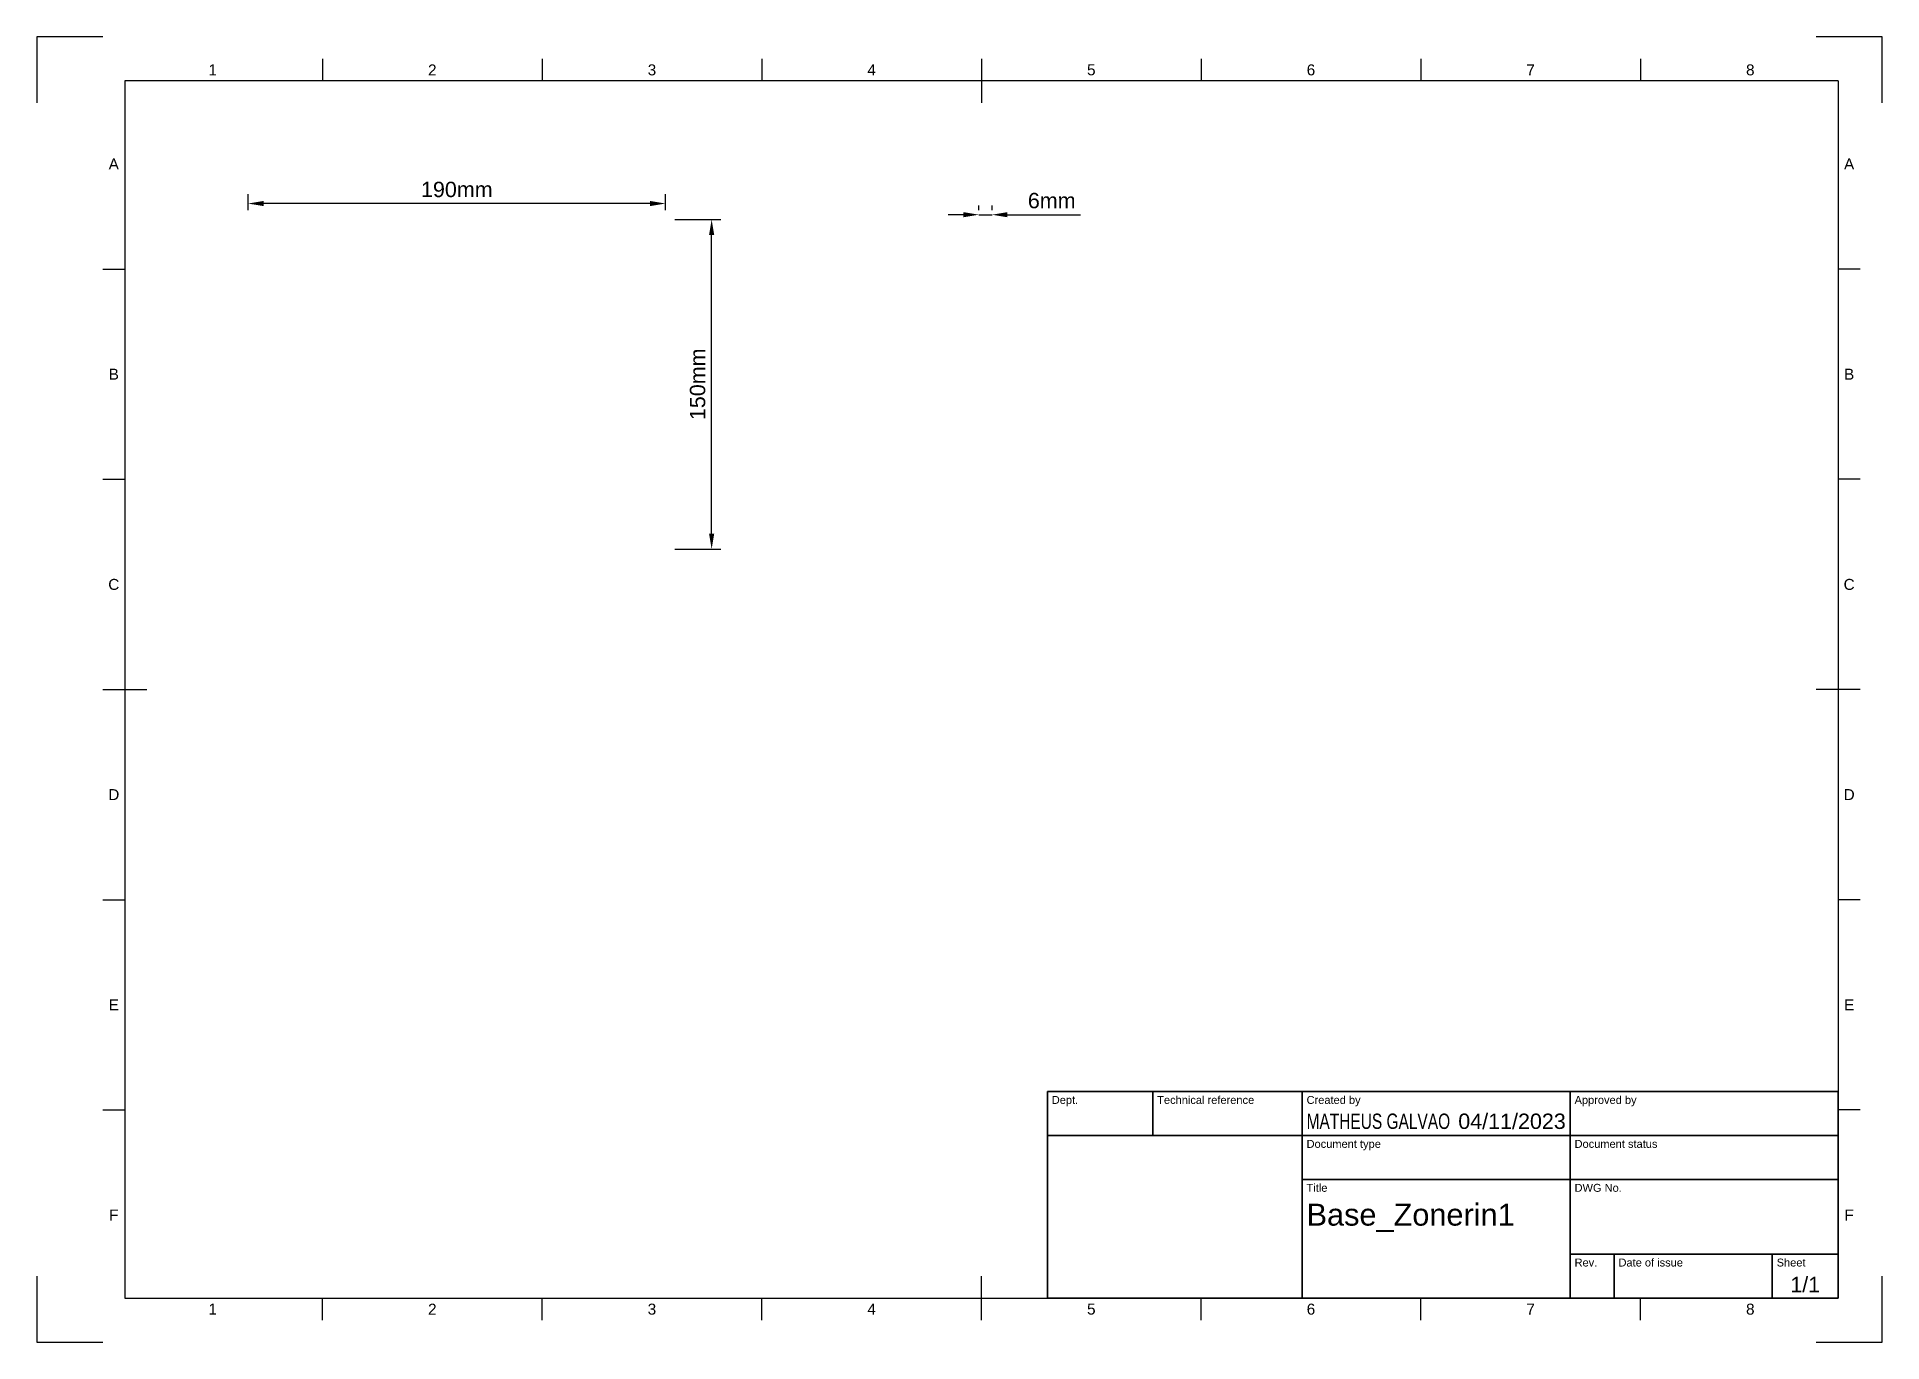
# Paper-space layout 'Folha1' of a CAD drawing. Header units: millimetres. Extents: x 0 to 420, y 0 to 297.
import ezdxf
from ezdxf.enums import TextEntityAlignment as Align

# ---------------------------------------------------------------- set-up
doc = ezdxf.new("R2010")
doc.units = ezdxf.units.MM
doc.header["$LTSCALE"] = 0.75
for name, color, linetype, lineweight in [('BORDER', 7, 'Continuous', 25), ('FD_Dimensions', 7, 'Continuous', 25), ('TITLEBLOCK', 7, 'Continuous', 35)]:
    doc.layers.add(name, color=color, linetype=linetype, lineweight=lineweight)
doc.styles.add('FusionTitle', font='arial.ttf')
doc.styles.get("Standard").update_dxf_attribs({"font": 'arial.ttf'})
doc.dimstyles.new('Dim-ISO-25', dxfattribs={"dimtxt": 3.5, "dimasz": 3.5, "dimexe": 2.1, "dimexo": 2.1, "dimgap": 1.4, "dimtad": 1, "dimzin": 12, "dimdsep": 46, "dimtxsty": 'Standard', "dimcen": 0, "dimazin": 3, "dimtp": 0.1, "dimtm": 0.1, "dimtfac": 0.714286, "dimtmove": 0, "dimatfit": 3, "dimfxl": 1, "dimtzin": 12, "dimarcsym": 0})

# ---------------------------------------------------------------- blocks, each defined once
blk = doc.blocks.new('ISO_A3_SHEET')
at = {"layer": 'BORDER'}
for p, q in [((65, 292), (65, 287)), ((115, 292), (115, 287)), ((165, 292), (165, 287)), ((215, 292), (215, 282)), ((265, 292), (265, 287)), ((315, 292), (315, 287)), ((365, 292), (365, 287)), ((410, 287), (20, 287)), ((20, 287), (20, 10)), ((410, 287), (410, 10)), ((15, 244.16666), (20, 244.16666)), ((415, 244.16666), (410, 244.16666)), ((15, 196.33333), (20, 196.33333)), ((415, 196.33333), (410, 196.33333)), ((15, 148.5), (25, 148.5)), ((415, 148.5), (405, 148.5)), ((15, 100.66667), (20, 100.66667)), ((415, 100.66667), (410, 100.66667)), ((15, 52.83334), (20, 52.83334)), ((415, 52.83334), (410, 52.83334)), ((215, 5), (215, 15)), ((20, 10), (410, 10)), ((65, 5), (65, 10)), ((115, 5), (115, 10)), ((165, 5), (165, 10)), ((265, 5), (265, 10)), ((315, 5), (315, 10)), ((365, 5), (365, 10))]:
    blk.add_line(p, q, dxfattribs=at)
at = {"layer": 'Defpoints'}
for p, q in [((15, 297), (0, 297)), ((0, 297), (0, 282)), ((420, 297), (405, 297)), ((420, 282), (420, 297)), ((0, 15), (0, 0)), ((420, 0), (420, 15)), ((0, 0), (15, 0)), ((405, 0), (420, 0))]:
    blk.add_line(p, q, dxfattribs=at)
at = {"layer": 'BORDER', "style": 'FusionTitle'}
for s, p in [('1', (40, 289.5)), ('2', (90, 289.5)), ('3', (140, 289.5)), ('4', (190, 289.5)), ('5', (240, 289.5)), ('6', (290, 289.5)), ('7', (340, 289.5)), ('8', (390, 289.5)), ('A', (17.5, 268.08333)), ('A', (412.5, 268.08333)), ('B', (17.5, 220.25)), ('B', (412.5, 220.25)), ('C', (17.5, 172.41667)), ('C', (412.5, 172.41667)), ('D', (17.5, 124.58334)), ('D', (412.5, 124.58334)), ('E', (17.5, 76.75001)), ('E', (412.5, 76.75001)), ('F', (17.5, 28.91668)), ('F', (412.5, 28.91668)), ('1', (40, 7.5)), ('2', (90, 7.5)), ('3', (140, 7.5)), ('4', (190, 7.5)), ('5', (240, 7.5)), ('6', (290, 7.5)), ('7', (340, 7.5)), ('8', (390, 7.5))]:
    blk.add_text(s, height=2.5, dxfattribs=at).set_placement(p, align=Align.MIDDLE)
blk = doc.blocks.new('ISO_TITLEBLOCK')
at = {"layer": 'TITLEBLOCK'}
for p, q in [((0, 47), (-180, 47)), ((-180, 47), (-180, 0)), ((-156, 37), (-156, 47)), ((-122, 0), (-122, 47)), ((-61, 0), (-61, 47)), ((0, 0), (0, 47)), ((-180, 37), (0, 37)), ((-122, 27), (0, 27)), ((-61, 10), (0, 10)), ((-51, 0), (-51, 10)), ((-15, 0), (-15, 10)), ((-180, 0), (0, 0))]:
    blk.add_line(p, q, dxfattribs=at)
at = {"layer": 'TITLEBLOCK', "style": 'FusionTitle'}
for s, p in [('Dept.', (-179, 46)), ('Technical reference', (-155, 46)), ('Created by', (-121, 46)), ('Approved by', (-60, 46)), ('Document type', (-121, 36)), ('Document status', (-60, 36)), ('Title', (-121, 26)), ('DWG No.', (-60, 26)), ('Rev.', (-60, 9)), ('Date of issue', (-50, 9)), ('Sheet', (-14, 9))]:
    blk.add_text(s, height=1.8, dxfattribs=at).set_placement(p, align=Align.TOP_LEFT)
for tag, height, p in [('DEPT', 3.5, (-179, 42)), ('TECHNICAL_REFERENCE', 3.5, (-155, 42)), ('CREATED_BY', 3.5, (-121, 42)), ('APPROVED_BY', 3.5, (-60, 42)), ('DOCUMENT_TYPE', 3.5, (-121, 32)), ('DOCUMENT_STATUS', 3.5, (-60, 32)), ('TITLE_1', 5, (-121, 21.5)), ('TITLE_2', 5, (-121, 14)), ('TITLE_3', 5, (-121, 6.5)), ('DATE_OF_ISSUE', 3.5, (-50, 5))]:
    blk.add_attdef(tag, text='', height=height, dxfattribs=at).set_placement(p, align=Align.TOP_LEFT)
for tag, p in [('CREATED_DATE', (-62, 42)), ('APPROVED_DATE', (-0.99, 42))]:
    blk.add_attdef(tag, text='', height=3.5, dxfattribs=at).set_placement(p, align=Align.TOP_RIGHT)
for tag, height, p in [('DRAWING_NUMBER', 5, (-30.5, 19.75)), ('REV', 3.5, (-56, 4.85)), ('SHEET', 3.5, (-7.5, 4.85))]:
    blk.add_attdef(tag, text='', height=height, dxfattribs=at).set_placement(p, align=Align.TOP_CENTER)
blk = doc.blocks.new('*D25')
at = {"layer": 'Defpoints', "color": 0, "transparency": 16777216}
for p in [(48.08, 259.08), (48.08, 255.45), (143.08, 255.45)]:
    blk.add_point(p, dxfattribs=at)
at = {"layer": 'FD_Dimensions', "color": 0, "lineweight": -2, "transparency": 16777216}
for p, q in [((48.08, 257.55), (48.08, 261.18)), ((143.08, 257.55), (143.08, 261.18)), ((139.58, 259.08), (51.58, 259.08))]:
    blk.add_line(p, q, dxfattribs=at)
at = {"layer": 'FD_Dimensions', "color": 0, "transparency": 16777216}
for points in [[(51.58, 259.67), (51.58, 258.5), (48.08, 259.08)], [(139.58, 259.67), (139.58, 258.5), (143.08, 259.08)]]:
    blk.add_solid(points, dxfattribs=at)
at = {"layer": 'FD_Dimensions', "color": 0, "transparency": 16777216, "insert": (95.58, 262.27), "char_height": 3.5, "attachment_point": 5}
blk.add_mtext('190mm', dxfattribs=at)
blk = doc.blocks.new('*D26')
at = {"layer": 'Defpoints', "color": 0, "transparency": 16777216}
for p in [(143.08, 255.45), (153.58, 255.45), (143.08, 180.45)]:
    blk.add_point(p, dxfattribs=at)
at = {"layer": 'FD_Dimensions', "color": 0, "lineweight": -2, "transparency": 16777216}
for p, q in [((145.18, 255.45), (155.68, 255.45)), ((153.58, 183.95), (153.58, 251.95)), ((145.18, 180.45), (155.68, 180.45))]:
    blk.add_line(p, q, dxfattribs=at)
at = {"layer": 'FD_Dimensions', "color": 0, "transparency": 16777216}
for points in [[(153, 251.95), (154.17, 251.95), (153.58, 255.45)], [(153, 183.95), (154.17, 183.95), (153.58, 180.45)]]:
    blk.add_solid(points, dxfattribs=at)
at = {"layer": 'FD_Dimensions', "color": 0, "transparency": 16777216, "insert": (150.4, 217.95), "char_height": 3.5, "attachment_point": 5, "rotation": 90}
blk.add_mtext('150mm', dxfattribs=at)
blk = doc.blocks.new('*D27')
at = {"layer": 'Defpoints', "color": 0, "transparency": 16777216}
for p in [(217.41, 256.54), (214.41, 255.45), (217.41, 255.45)]:
    blk.add_point(p, dxfattribs=at)
at = {"layer": 'FD_Dimensions', "color": 0, "lineweight": -2, "transparency": 16777216}
for p, q in [((210.91, 256.54), (207.41, 256.54)), ((214.41, 257.55), (214.41, 258.64)), ((214.41, 256.54), (217.41, 256.54)), ((217.41, 257.55), (217.41, 258.64)), ((220.91, 256.54), (237.57, 256.54))]:
    blk.add_line(p, q, dxfattribs=at)
at = {"layer": 'FD_Dimensions', "color": 0, "transparency": 16777216}
for points in [[(210.91, 257.12), (210.91, 255.96), (214.41, 256.54)], [(220.91, 257.12), (220.91, 255.96), (217.41, 256.54)]]:
    blk.add_solid(points, dxfattribs=at)
at = {"layer": 'FD_Dimensions', "color": 0, "transparency": 16777216, "insert": (230.99, 259.73), "char_height": 3.5, "attachment_point": 5}
blk.add_mtext('6mm', dxfattribs=at)

psp = doc.layouts.new('Folha1')

# ---------------------------------------------------------------- block references
at = {"layer": 'BORDER'}
psp.add_blockref('ISO_A3_SHEET', (0, 0), dxfattribs=at)
at = {"layer": 'TITLEBLOCK'}
ref = psp.add_blockref('ISO_TITLEBLOCK', (410, 10), dxfattribs=at)
ref.add_attrib('CREATED_DATE', '04/11/2023', dxfattribs={"height": 3.5, "style": 'FusionTitle'}).set_placement((348, 52), align=Align.TOP_RIGHT)
ref.add_attrib('SHEET', '1/1', dxfattribs={"height": 3.5, "style": 'FusionTitle'}).set_placement((402.5, 14.85), align=Align.TOP_CENTER)
ref.add_attrib('TITLE_1', 'Base_Zonerin1', dxfattribs={"height": 5, "style": 'FusionTitle'}).set_placement((289, 31.5), align=Align.TOP_LEFT)
ref.add_attrib('CREATED_BY', 'MATHEUS GALVAO', dxfattribs={"height": 3.5, "style": 'FusionTitle', "width": 0.720429}).set_placement((289, 52), align=Align.TOP_LEFT)

# ---------------------------------------------------------------- dimensions: what is measured, and where the dimension line sits
at = {"layer": 'FD_Dimensions'}
for p1, p2, distance, picture, middle in [((143.0839, 255.451), (48.0839, 255.451), -3.6326, '*D25', (95.5839, 262.2706)), ((214.4075, 255.451), (217.4075, 255.451), 1.0877, '*D27', (230.9906, 259.7257)), ((143.0839, 180.451), (143.0839, 255.451), -10.5, '*D26', (150.3969, 217.951))]:
    dim = psp.add_aligned_dim(p1=p1, p2=p2, distance=distance, dimstyle='Dim-ISO-25', override={"dimlfac": -2, "dimpost": 'mm', "dimclrd": 0, "dimclre": 0}, dxfattribs=at)
    dim.commit()
    dim.dimension.update_dxf_attribs({"geometry": picture, "text_midpoint": middle})

doc.saveas('drawing.dxf')
